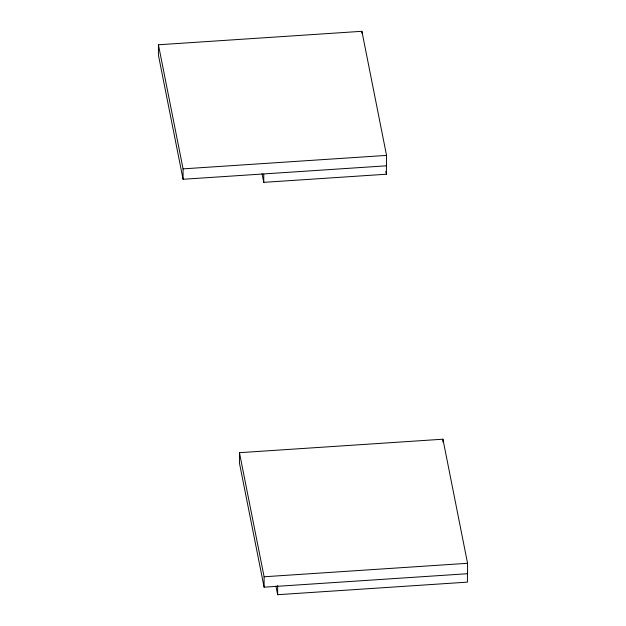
<?xml version="1.0" encoding="UTF-8"?>
<svg xmlns="http://www.w3.org/2000/svg" width="626" height="626" viewBox="0 0 626 626"><rect width="100%" height="100%" fill="white"/><g stroke="black" fill="none" stroke-linecap="round" stroke-linejoin="round"><path stroke-width="0.94" d="M158.433 44.775L361.898 31.3L386.547 155.389L386.547 165.804L183.074 179.271L158.433 55.182L158.433 44.775L183.074 168.864L183.074 179.271M183.074 168.864L386.547 155.389M262.051 173.723L263.765 182.346L386.414 174.224L386.414 165.123L386.547 165.804M239.453 452.684L442.926 439.209L467.567 563.298L467.567 573.713L264.102 587.18L239.453 463.091L239.453 452.684L264.102 576.773L264.102 587.18M264.102 576.773L467.567 563.298M275.941 586.077L277.654 594.7L467.434 582.133L467.434 573.033L467.567 573.713M385.843 171.352L386.414 174.224M442.926 439.209L442.926 442.05M361.898 31.3L361.898 33.194M277.654 585.592L277.654 594.7M263.765 174.153L263.765 182.346"/></g></svg>
